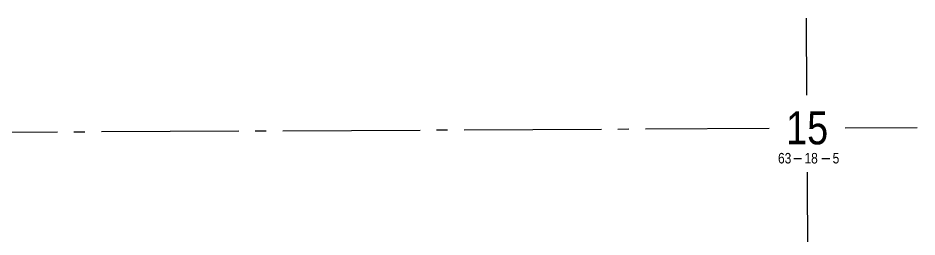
# Model space of a CAD drawing. Extents: x 521099 to 549685, y 6023217 to 6034691.
# Drawn here: x 522947 to 523765, y 6033638 to 6033837 of the extents above; entities that cross this region are included whole.
import ezdxf
from ezdxf.enums import TextEntityAlignment as Align

# ---------------------------------------------------------------- set-up
doc = ezdxf.new("R2010")
doc.units = 0
doc.header["$LTSCALE"] = 5
doc.linetypes.add('foc-QUARTERLINE', pattern=[33, 25, -3, 2, -3])
for name, color, linetype in [('10', 1, 'Continuous'), ('9', 3, 'Continuous'), ('L-QSEC', 8, 'foc-QUARTERLINE'), ('L-SECLBL', 7, 'Continuous')]:
    doc.layers.add(name, color=color, linetype=linetype)
doc.styles.add('80L', font='ARIALN.TTF', dxfattribs={"height": 10})
doc.styles.add('SIMPLEX', font='ARIALN.TTF')

# ---------------------------------------------------------------- blocks, each defined once
blk = doc.blocks.new('L-SECLBL')
at = {"layer": '9', "color": 7}
for p, q in [((-5.08, -27.83), (-12.29, -27.83)), ((20.7, -27.83), (13.5, -27.83))]:
    blk.add_line(p, q, dxfattribs=at)
at = {"layer": '10', "color": 2, "style": 'SIMPLEX'}
blk.add_attdef('SEC', text='', height=30, dxfattribs=at).set_placement((0, 0), align=Align.MIDDLE)
at = {"layer": '10', "color": 5, "style": '80L'}
blk.add_attdef('TWP', text='', height=9.5, dxfattribs=at).set_placement((-14.43, -27.37), align=Align.MIDDLE_RIGHT)
blk.add_attdef('RGE', text='', height=9.5, dxfattribs=at).set_placement((3.62, -27.37), align=Align.MIDDLE_CENTER)
blk.add_attdef('MER', text='', height=9.5, dxfattribs=at).set_placement((23.17, -27.37), align=Align.MIDDLE_LEFT)

msp = doc.modelspace()

# ---------------------------------------------------------------- linework, layer by layer
at = {"layer": 'L-QSEC', "flags": 128}
for points in [[(523664.764, 6033767.056), (523664.396, 6033837.021)], [(522857.764, 6033733.016), (523630.274, 6033736.898)], [(523699.519, 6033737.246), (523764.869, 6033737.574)], [(523669.15, 6032932.943), (523665.132, 6033697.093)]]:
    msp.add_lwpolyline(points, dxfattribs=at)

# ---------------------------------------------------------------- block references
at = {"layer": 'L-SECLBL', "xscale": 0.99948145, "yscale": 0.99948145, "zscale": 0.99948145}
msp.add_blockref('L-SECLBL', (523664.922, 6033737.072), dxfattribs=at).add_auto_attribs({'SEC': '15', 'TWP': '63', 'RGE': '18', 'MER': '5'})

doc.saveas('drawing.dxf')
